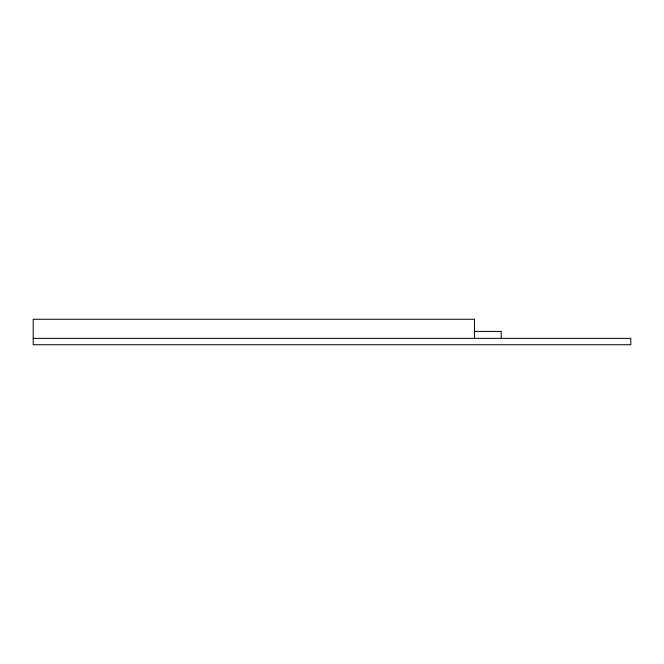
<?xml version="1.0" encoding="UTF-8"?>
<svg xmlns="http://www.w3.org/2000/svg" width="664" height="664" viewBox="0 0 664 664"><rect width="100%" height="100%" fill="white"/><g stroke="black" fill="none" stroke-linecap="round" stroke-linejoin="round"><path stroke-width="1" d="M474.478 331.427L501.22 331.427L501.22 338.366M33.2 338.366L630.8 338.366L630.8 344.732L33.2 344.732L33.2 319.268L474.478 319.268L474.478 338.366"/></g></svg>
